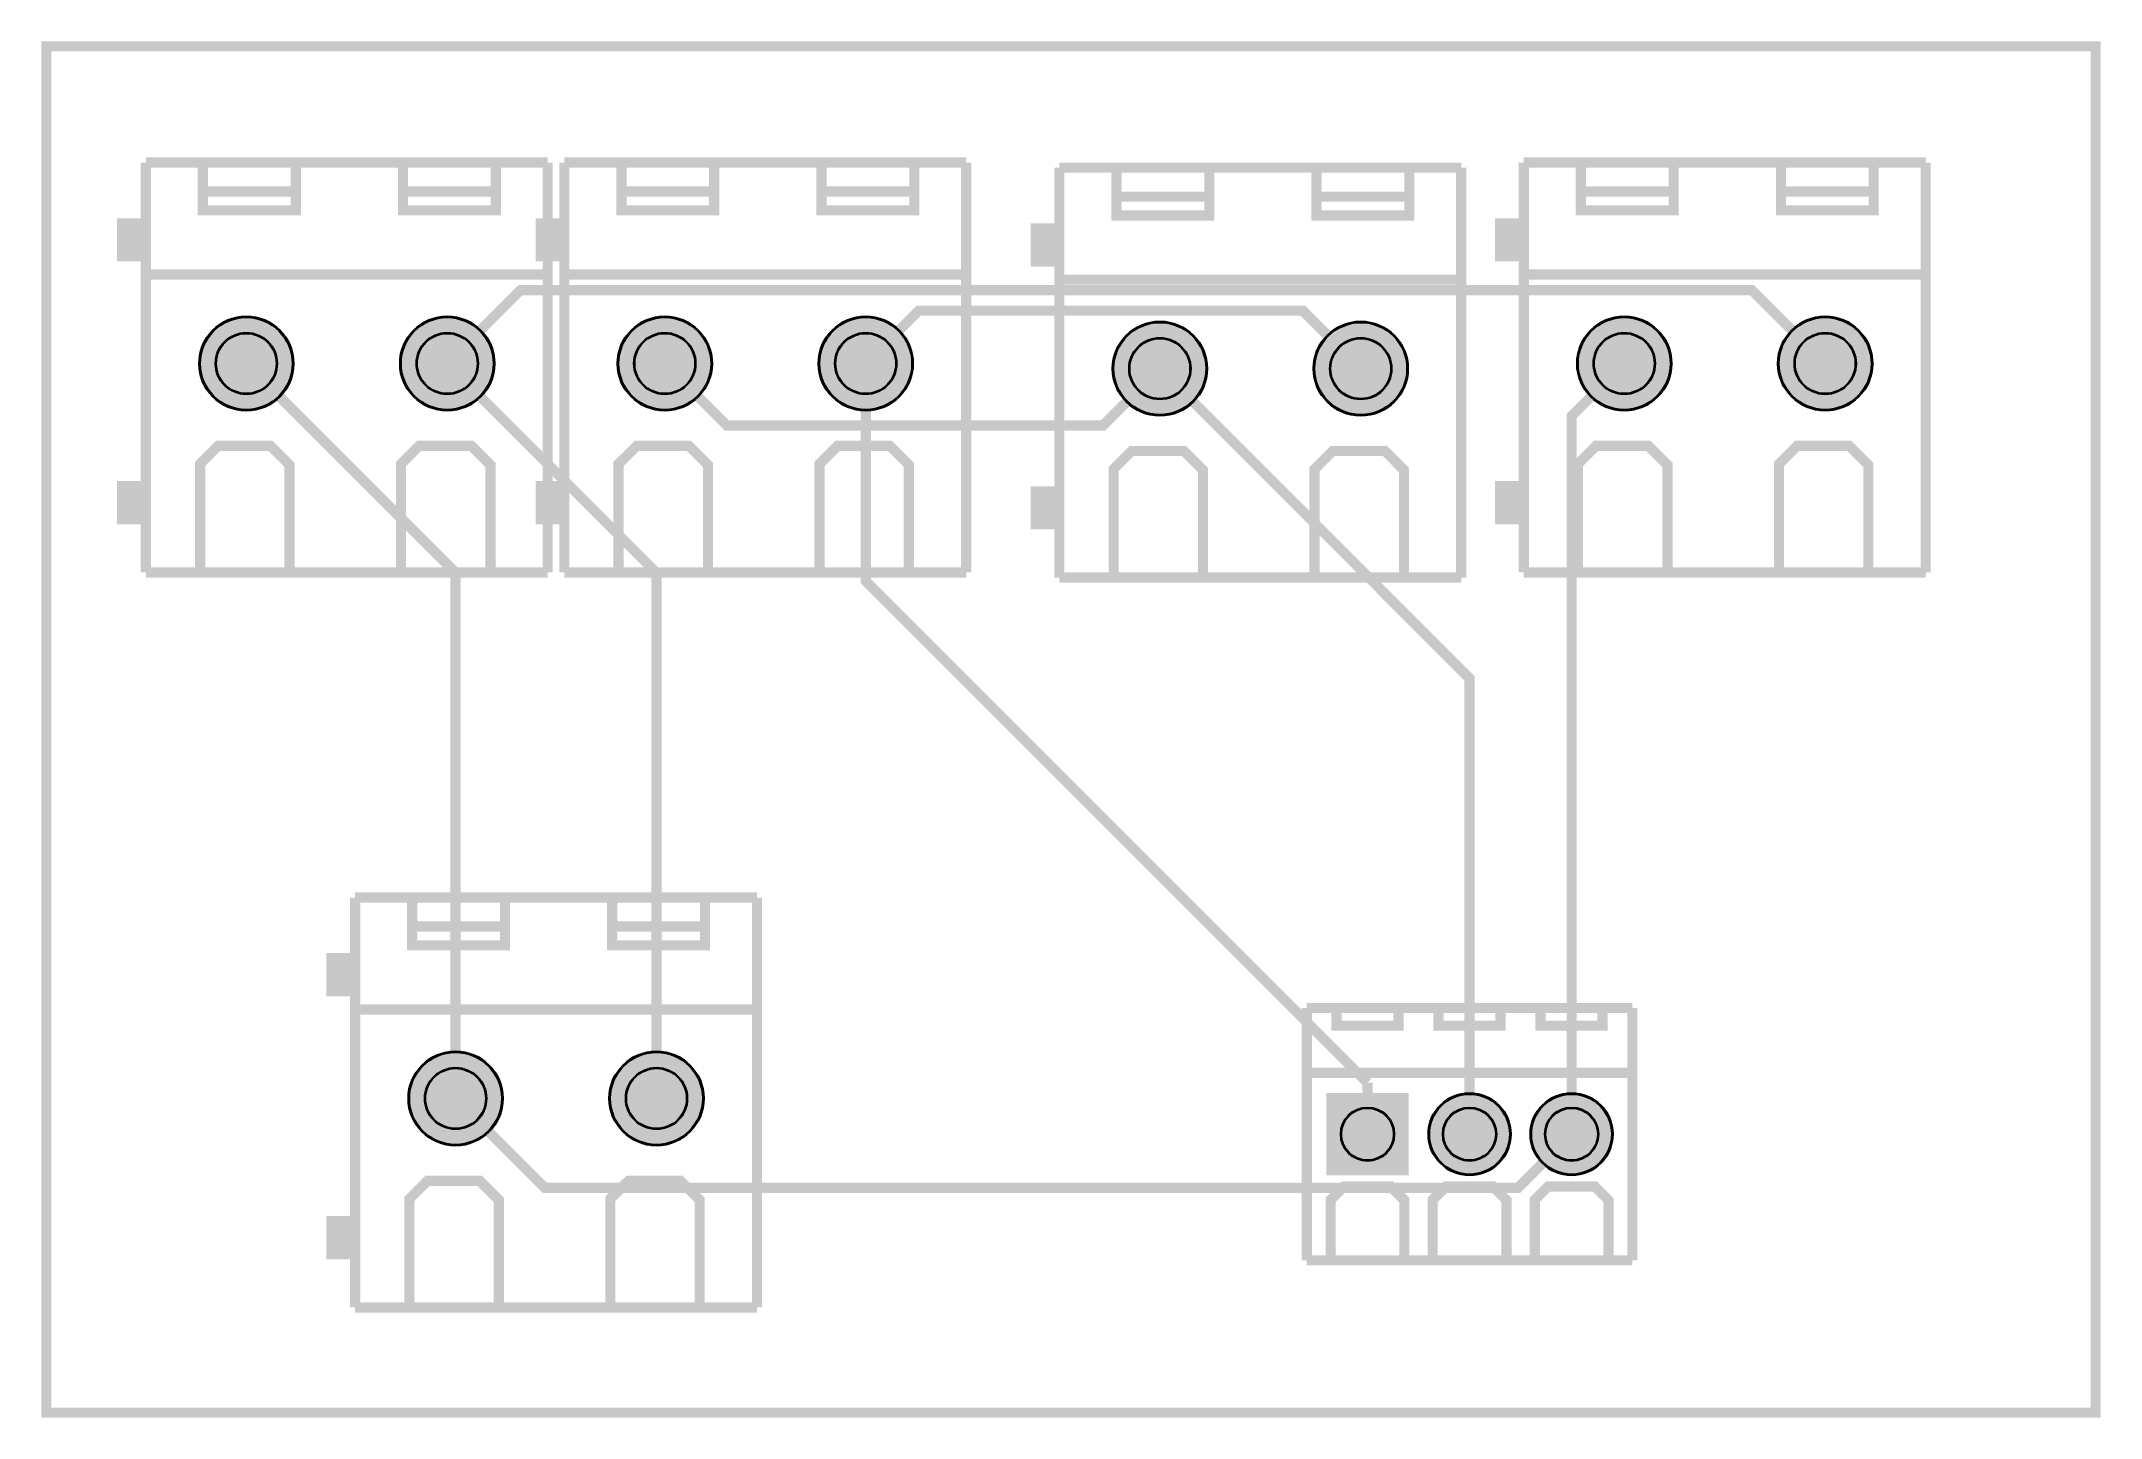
# Model space of a CAD drawing. Header units: millimetres. Extents: x 6.9 to 58.1, y 67.9 to 102.1.
import ezdxf

# ---------------------------------------------------------------- set-up
doc = ezdxf.new("R2010")
doc.units = ezdxf.units.MM
for name, color, linetype, true_color in [('BoardOutLine', 7, 'Continuous', 0xff00ff), ('BottomLayer', 7, 'Continuous', 0x0000ff), ('BottomSolderMaskLayer', 7, 'Continuous', 0xaa00ff), ('Document', 7, 'Continuous', 0xffffff), ('Multi-Layer', 7, 'Continuous', 0xc0c0c0), ('TopLayer', 7, 'Continuous', 0xff0000), ('TopSilkLayer', 7, 'Continuous', 0xffcc00), ('TopSolderMaskLayer', 7, 'Continuous', 0x800080)]:
    doc.layers.add(name, color=color, linetype=linetype, true_color=true_color)

msp = doc.modelspace()

# ---------------------------------------------------------------- hatches: boundary and pattern name
at = {"layer": 'BottomSolderMaskLayer'}
for points in [[(10.803, 94.107, 1), (13.153, 94.107, 1)], [(15.803, 94.107, 1), (18.153, 94.107, 1)], [(21.217, 94.107, 1), (23.567, 94.107, 1)], [(26.217, 94.107, 1), (28.567, 94.107, 1)], [(33.536, 93.98, 1), (35.886, 93.98, 1)], [(38.536, 93.98, 1), (40.886, 93.98, 1)], [(45.093, 94.107, 1), (47.443, 94.107, 1)], [(50.093, 94.107, 1), (52.443, 94.107, 1)], [(16.01, 75.819, 1), (18.36, 75.819, 1)], [(21.01, 75.819, 1), (23.36, 75.819, 1)], [(38.853, 75.956), (40.903, 75.956), (40.903, 73.905), (38.853, 73.905)], [(41.393, 74.93, 1), (43.443, 74.93, 1)], [(43.933, 74.93, 1), (45.983, 74.93, 1)]]:
    msp.add_hatch(color=256, dxfattribs=at).paths.add_polyline_path(points)
at = {"layer": 'Document'}
for points in [[(8.89, 97.596), (8.89, 96.774), (9.478, 96.774), (9.478, 97.607)], [(19.304, 97.596), (19.304, 96.774), (19.892, 96.774), (19.892, 97.607)], [(31.623, 97.469), (31.623, 96.647), (32.211, 96.647), (32.211, 97.48)], [(43.18, 97.596), (43.18, 96.774), (43.768, 96.774), (43.768, 97.607)], [(10.728, 88.857), (10.728, 91.607), (11.278, 92.157), (12.578, 92.157), (13.128, 91.607), (13.128, 91.607), (13.178, 91.557), (13.178, 88.857), (12.928, 88.857), (12.928, 91.557), (12.528, 91.957), (11.328, 91.957), (10.928, 91.557), (10.928, 88.857)], [(15.728, 88.857), (15.728, 91.607), (16.278, 92.157), (17.578, 92.157), (18.128, 91.607), (18.128, 91.607), (18.178, 91.557), (18.178, 88.857), (17.928, 88.857), (17.928, 91.557), (17.528, 91.957), (16.328, 91.957), (15.928, 91.557), (15.928, 88.857)], [(21.142, 88.857), (21.142, 91.607), (21.692, 92.157), (22.992, 92.157), (23.542, 91.607), (23.542, 91.607), (23.592, 91.557), (23.592, 88.857), (23.342, 88.857), (23.342, 91.557), (22.942, 91.957), (21.742, 91.957), (21.342, 91.557), (21.342, 88.857)], [(26.142, 88.857), (26.142, 91.607), (26.692, 92.157), (27.992, 92.157), (28.542, 91.607), (28.542, 91.607), (28.592, 91.557), (28.592, 88.857), (28.342, 88.857), (28.342, 91.557), (27.942, 91.957), (26.742, 91.957), (26.342, 91.557), (26.342, 88.857)], [(33.461, 88.73), (33.461, 91.48), (34.011, 92.03), (35.311, 92.03), (35.861, 91.48), (35.861, 91.48), (35.911, 91.43), (35.911, 88.73), (35.661, 88.73), (35.661, 91.43), (35.261, 91.83), (34.061, 91.83), (33.661, 91.43), (33.661, 88.73)], [(38.461, 88.73), (38.461, 91.48), (39.011, 92.03), (40.311, 92.03), (40.861, 91.48), (40.861, 91.48), (40.911, 91.43), (40.911, 88.73), (40.661, 88.73), (40.661, 91.43), (40.261, 91.83), (39.061, 91.83), (38.661, 91.43), (38.661, 88.73)], [(45.018, 88.857), (45.018, 91.607), (45.568, 92.157), (46.868, 92.157), (47.418, 91.607), (47.418, 91.607), (47.468, 91.557), (47.468, 88.857), (47.218, 88.857), (47.218, 91.557), (46.818, 91.957), (45.618, 91.957), (45.218, 91.557), (45.218, 88.857)], [(50.018, 88.857), (50.018, 91.607), (50.568, 92.157), (51.868, 92.157), (52.418, 91.607), (52.418, 91.607), (52.468, 91.557), (52.468, 88.857), (52.218, 88.857), (52.218, 91.557), (51.818, 91.957), (50.618, 91.957), (50.218, 91.557), (50.218, 88.857)], [(8.884, 91.063), (8.884, 90.241), (9.472, 90.241), (9.472, 91.074)], [(19.298, 91.063), (19.298, 90.241), (19.886, 90.241), (19.886, 91.074)], [(31.617, 90.936), (31.617, 90.114), (32.205, 90.114), (32.205, 90.947)], [(43.174, 91.063), (43.174, 90.241), (43.762, 90.241), (43.762, 91.074)], [(14.097, 79.308), (14.097, 78.486), (14.685, 78.486), (14.685, 79.319)], [(15.935, 70.569), (15.935, 73.319), (16.485, 73.869), (17.785, 73.869), (18.335, 73.319), (18.335, 73.319), (18.385, 73.269), (18.385, 70.569), (18.135, 70.569), (18.135, 73.269), (17.735, 73.669), (16.535, 73.669), (16.135, 73.269), (16.135, 70.569)], [(20.935, 70.569), (20.935, 73.319), (21.485, 73.869), (22.785, 73.869), (23.335, 73.319), (23.335, 73.319), (23.385, 73.269), (23.385, 70.569), (23.135, 70.569), (23.135, 73.269), (22.735, 73.669), (21.535, 73.669), (21.135, 73.269), (21.135, 70.569)], [(38.878, 71.83), (38.878, 73.33), (39.278, 73.73), (40.478, 73.73), (40.878, 73.33), (40.878, 71.83), (40.678, 71.83), (40.678, 73.23), (40.378, 73.53), (39.378, 73.53), (39.078, 73.23), (39.078, 71.83)], [(41.418, 71.83), (41.418, 73.33), (41.818, 73.73), (43.018, 73.73), (43.418, 73.33), (43.418, 71.83), (43.218, 71.83), (43.218, 73.23), (42.918, 73.53), (41.918, 73.53), (41.618, 73.23), (41.618, 71.83)], [(43.958, 71.83), (43.958, 73.33), (44.358, 73.73), (45.558, 73.73), (45.958, 73.33), (45.958, 71.83), (45.758, 71.83), (45.758, 73.23), (45.458, 73.53), (44.458, 73.53), (44.158, 73.23), (44.158, 71.83)], [(14.091, 72.775), (14.091, 71.953), (14.679, 71.953), (14.679, 72.786)]]:
    msp.add_hatch(color=256, dxfattribs=at).paths.add_polyline_path(points)
at = {"layer": 'Multi-Layer'}
for points in [[(10.828, 94.107, 1), (13.128, 94.107, 1)], [(15.828, 94.107, 1), (18.128, 94.107, 1)], [(21.242, 94.107, 1), (23.542, 94.107, 1)], [(26.242, 94.107, 1), (28.542, 94.107, 1)], [(33.561, 93.98, 1), (35.861, 93.98, 1)], [(38.561, 93.98, 1), (40.861, 93.98, 1)], [(45.118, 94.107, 1), (47.418, 94.107, 1)], [(50.118, 94.107, 1), (52.418, 94.107, 1)], [(16.035, 75.819, 1), (18.335, 75.819, 1)], [(21.035, 75.819, 1), (23.335, 75.819, 1)], [(38.878, 75.93), (40.878, 75.93), (40.878, 73.93), (38.878, 73.93)], [(41.418, 74.93, 1), (43.418, 74.93, 1)], [(43.958, 74.93, 1), (45.958, 74.93, 1)]]:
    msp.add_hatch(color=256, dxfattribs=at).paths.add_polyline_path(points)
at = {"layer": 'TopSilkLayer'}
for points in [[(8.89, 97.596), (8.89, 96.774), (9.478, 96.774), (9.478, 97.607)], [(8.89, 97.596), (8.89, 96.647), (8.89, 96.647), (8.89, 96.774), (8.89, 96.774)], [(19.304, 97.596), (19.304, 96.774), (19.892, 96.774), (19.892, 97.607)], [(19.304, 97.596), (19.304, 96.647), (19.304, 96.647), (19.304, 96.774), (19.304, 96.774)], [(31.623, 97.469), (31.623, 96.647), (32.211, 96.647), (32.211, 97.48)], [(31.623, 97.469), (31.623, 96.52), (31.623, 96.52), (31.623, 96.647), (31.623, 96.647)], [(43.18, 97.596), (43.18, 96.774), (43.768, 96.774), (43.768, 97.607)], [(43.18, 97.596), (43.18, 96.647), (43.18, 96.647), (43.18, 96.774), (43.18, 96.774)], [(8.884, 91.063), (8.884, 90.241), (9.472, 90.241), (9.472, 91.074)], [(19.298, 91.063), (19.298, 90.241), (19.886, 90.241), (19.886, 91.074)], [(31.617, 90.936), (31.617, 90.114), (32.205, 90.114), (32.205, 90.947)], [(43.174, 91.063), (43.174, 90.241), (43.762, 90.241), (43.762, 91.074)], [(14.097, 79.308), (14.097, 78.486), (14.685, 78.486), (14.685, 79.319)], [(14.097, 79.308), (14.097, 78.359), (14.097, 78.359), (14.097, 78.486), (14.097, 78.486)], [(14.091, 72.775), (14.091, 71.953), (14.679, 71.953), (14.679, 72.786)]]:
    msp.add_hatch(color=256, dxfattribs=at).paths.add_polyline_path(points)
at = {"layer": 'TopSolderMaskLayer'}
for points in [[(10.803, 94.107, 1), (13.153, 94.107, 1)], [(15.803, 94.107, 1), (18.153, 94.107, 1)], [(21.217, 94.107, 1), (23.567, 94.107, 1)], [(26.217, 94.107, 1), (28.567, 94.107, 1)], [(33.536, 93.98, 1), (35.886, 93.98, 1)], [(38.536, 93.98, 1), (40.886, 93.98, 1)], [(45.093, 94.107, 1), (47.443, 94.107, 1)], [(50.093, 94.107, 1), (52.443, 94.107, 1)], [(16.01, 75.819, 1), (18.36, 75.819, 1)], [(21.01, 75.819, 1), (23.36, 75.819, 1)], [(38.853, 75.956), (40.903, 75.956), (40.903, 73.905), (38.853, 73.905)], [(41.393, 74.93, 1), (43.443, 74.93, 1)], [(43.933, 74.93, 1), (45.983, 74.93, 1)]]:
    msp.add_hatch(color=256, dxfattribs=at).paths.add_polyline_path(points)

# ---------------------------------------------------------------- linework, layer by layer
at = {"layer": 'BoardOutLine', "const_width": 0.254}
msp.add_lwpolyline([(7, 102), (58, 102), (58, 68), (7, 68), (7, 102)], close=True, dxfattribs=at)
at = {"layer": 'BottomLayer', "const_width": 0.254}
for points in [[(16.978, 94.107), (22.185, 88.9), (22.185, 75.819)], [(39.878, 76.21), (27.392, 88.696), (27.392, 94.107)], [(42.418, 74.93), (42.418, 86.273), (34.711, 93.98)], [(44.958, 74.93), (44.958, 92.797), (46.268, 94.107)], [(39.878, 74.93), (39.878, 76.21)]]:
    msp.add_lwpolyline(points, dxfattribs=at)
at = {"layer": 'BottomSolderMaskLayer'}
for centre, radius in [((11.978, 94.107), 1.175), ((11.978, 94.107), 0.767), ((16.978, 94.107), 1.175), ((16.978, 94.107), 0.767), ((22.392, 94.107), 1.175), ((22.392, 94.107), 0.767), ((27.392, 94.107), 1.175), ((27.392, 94.107), 0.767), ((34.711, 93.98), 1.175), ((39.711, 93.98), 1.175), ((46.268, 94.107), 1.175), ((46.268, 94.107), 0.767), ((51.268, 94.107), 1.175), ((51.268, 94.107), 0.767), ((34.711, 93.98), 0.767), ((39.711, 93.98), 0.767), ((17.185, 75.819), 1.175), ((22.185, 75.819), 1.175), ((17.185, 75.819), 0.767), ((22.185, 75.819), 0.767), ((42.418, 74.93), 1.025), ((44.958, 74.93), 1.025), ((39.878, 74.93), 0.667), ((42.418, 74.93), 0.667), ((44.958, 74.93), 0.667)]:
    msp.add_circle(centre, radius, dxfattribs=at)
at = {"layer": 'Multi-Layer'}
for centre, radius in [((11.978, 94.107), 1.15), ((11.978, 94.107), 0.75), ((16.978, 94.107), 1.15), ((16.978, 94.107), 0.75), ((22.392, 94.107), 1.15), ((22.392, 94.107), 0.75), ((27.392, 94.107), 1.15), ((27.392, 94.107), 0.75), ((34.711, 93.98), 1.15), ((39.711, 93.98), 1.15), ((46.268, 94.107), 1.15), ((46.268, 94.107), 0.75), ((51.268, 94.107), 1.15), ((51.268, 94.107), 0.75), ((34.711, 93.98), 0.75), ((39.711, 93.98), 0.75), ((17.185, 75.819), 1.15), ((22.185, 75.819), 1.15), ((17.185, 75.819), 0.75), ((22.185, 75.819), 0.75), ((42.418, 74.93), 1), ((44.958, 74.93), 1), ((39.878, 74.93), 0.65), ((42.418, 74.93), 0.65), ((44.958, 74.93), 0.65)]:
    msp.add_circle(centre, radius, dxfattribs=at)
at = {"layer": 'TopLayer', "const_width": 0.254}
for points in [[(51.268, 94.107), (49.445, 95.93), (18.801, 95.93), (16.978, 94.107)], [(27.392, 94.107), (28.706, 95.421), (38.27, 95.421), (39.711, 93.98)], [(11.978, 94.107), (17.185, 88.9), (17.185, 75.819)], [(22.392, 94.107), (23.934, 92.565), (33.296, 92.565), (34.711, 93.98)], [(44.958, 74.93), (43.625, 73.597), (19.407, 73.597), (17.185, 75.819)]]:
    msp.add_lwpolyline(points, dxfattribs=at)
at = {"layer": 'TopSilkLayer', "const_width": 0.254}
for points in [[(9.478, 99.107), (19.478, 99.107)], [(9.478, 99.107), (9.478, 88.907)], [(10.898, 99.107), (10.898, 97.917), (13.208, 97.917), (13.208, 99.107)], [(15.877, 99.107), (15.877, 97.917), (18.186, 97.917), (18.186, 99.107)], [(19.478, 99.107), (19.478, 88.907)], [(19.892, 99.107), (29.892, 99.107)], [(19.892, 99.107), (19.892, 88.907)], [(21.312, 99.107), (21.312, 97.917), (23.622, 97.917), (23.622, 99.107)], [(26.291, 99.107), (26.291, 97.917), (28.6, 97.917), (28.6, 99.107)], [(29.892, 99.107), (29.892, 88.907)], [(32.211, 98.98), (42.211, 98.98)], [(32.211, 98.98), (32.211, 88.78)], [(33.631, 98.98), (33.631, 97.79), (35.941, 97.79), (35.941, 98.98)], [(38.61, 98.98), (38.61, 97.79), (40.919, 97.79), (40.919, 98.98)], [(42.211, 98.98), (42.211, 88.78)], [(43.768, 99.107), (53.768, 99.107)], [(43.768, 99.107), (43.768, 88.907)], [(45.188, 99.107), (45.188, 97.917), (47.498, 97.917), (47.498, 99.107)], [(50.167, 99.107), (50.167, 97.917), (52.476, 97.917), (52.476, 99.107)], [(53.768, 99.107), (53.768, 88.907)], [(10.898, 98.385), (13.208, 98.385)], [(15.877, 98.385), (18.186, 98.385)], [(21.312, 98.385), (23.622, 98.385)], [(26.291, 98.385), (28.6, 98.385)], [(45.188, 98.385), (47.498, 98.385)], [(50.167, 98.385), (52.476, 98.385)], [(33.631, 98.258), (35.941, 98.258)], [(38.61, 98.258), (40.919, 98.258)], [(9.478, 97.596), (8.89, 97.596), (8.89, 96.774), (9.478, 96.774)], [(19.892, 97.596), (19.304, 97.596), (19.304, 96.774), (19.892, 96.774)], [(32.211, 97.469), (31.623, 97.469), (31.623, 96.647), (32.211, 96.647)], [(43.768, 97.596), (43.18, 97.596), (43.18, 96.774), (43.768, 96.774)], [(9.478, 96.321), (19.478, 96.321)], [(19.892, 96.321), (29.892, 96.321)], [(43.768, 96.321), (53.768, 96.321)], [(32.211, 96.194), (42.211, 96.194)], [(10.828, 88.908), (10.828, 91.608), (11.277, 92.057), (12.578, 92.057), (13.053, 91.582), (13.053, 88.908)], [(15.828, 88.908), (15.828, 91.608), (16.278, 92.057), (17.578, 92.057), (18.053, 91.582), (18.053, 88.908)], [(21.242, 88.908), (21.242, 91.608), (21.692, 92.057), (22.992, 92.057), (23.467, 91.582), (23.467, 88.908)], [(26.242, 88.908), (26.242, 91.608), (26.692, 92.057), (27.992, 92.057), (28.467, 91.582), (28.467, 88.908)], [(33.561, 88.781), (33.561, 91.481), (34.011, 91.93), (35.311, 91.93), (35.786, 91.455), (35.786, 88.781)], [(38.561, 88.781), (38.561, 91.481), (39.011, 91.93), (40.311, 91.93), (40.786, 91.455), (40.786, 88.781)], [(45.118, 88.908), (45.118, 91.608), (45.568, 92.057), (46.868, 92.057), (47.343, 91.582), (47.343, 88.908)], [(50.118, 88.908), (50.118, 91.608), (50.568, 92.057), (51.868, 92.057), (52.343, 91.582), (52.343, 88.908)], [(9.478, 91.053), (8.89, 91.053), (8.89, 90.231), (9.478, 90.231)], [(19.892, 91.053), (19.304, 91.053), (19.304, 90.231), (19.892, 90.231)], [(32.211, 90.926), (31.623, 90.926), (31.623, 90.104), (32.211, 90.104)], [(43.768, 91.053), (43.18, 91.053), (43.18, 90.231), (43.768, 90.231)], [(9.478, 88.907), (19.478, 88.907)], [(19.892, 88.907), (29.892, 88.907)], [(32.211, 88.78), (42.211, 88.78)], [(43.768, 88.907), (53.768, 88.907)], [(14.685, 80.819), (24.685, 80.819)], [(14.685, 80.819), (14.685, 70.619)], [(16.105, 80.819), (16.105, 79.629), (18.415, 79.629), (18.415, 80.819)], [(21.084, 80.819), (21.084, 79.629), (23.393, 79.629), (23.393, 80.819)], [(24.685, 80.819), (24.685, 70.619)], [(16.105, 80.097), (18.415, 80.097)], [(21.084, 80.097), (23.393, 80.097)], [(14.685, 79.308), (14.097, 79.308), (14.097, 78.486), (14.685, 78.486)], [(14.685, 78.033), (24.685, 78.033)], [(38.368, 78.07), (46.468, 78.07)], [(38.368, 78.07), (38.368, 71.79)], [(39.106, 78.07), (39.106, 77.63), (40.65, 77.63), (40.65, 78.07)], [(41.643, 78.07), (41.643, 77.63), (43.188, 77.63), (43.188, 78.07)], [(44.183, 78.07), (44.183, 77.63), (45.728, 77.63), (45.728, 78.07)], [(46.468, 78.07), (46.468, 71.79)], [(38.368, 76.455), (46.468, 76.455)], [(16.035, 70.62), (16.035, 73.32), (16.485, 73.769), (17.785, 73.769), (18.26, 73.294), (18.26, 70.62)], [(21.035, 70.62), (21.035, 73.32), (21.485, 73.769), (22.785, 73.769), (23.26, 73.294), (23.26, 70.62)], [(38.961, 71.791), (38.961, 73.297), (39.294, 73.63), (40.454, 73.63), (40.795, 73.289), (40.795, 71.791)], [(41.501, 71.791), (41.501, 73.297), (41.834, 73.63), (42.994, 73.63), (43.335, 73.289), (43.335, 71.791)], [(44.041, 71.791), (44.041, 73.297), (44.374, 73.63), (45.534, 73.63), (45.875, 73.289), (45.875, 71.791)], [(14.685, 72.765), (14.097, 72.765), (14.097, 71.943), (14.685, 71.943)], [(38.368, 71.79), (46.468, 71.79)], [(14.685, 70.619), (24.685, 70.619)]]:
    msp.add_lwpolyline(points, dxfattribs=at)
at = {"layer": 'TopSolderMaskLayer'}
for centre, radius in [((11.978, 94.107), 1.175), ((11.978, 94.107), 0.767), ((16.978, 94.107), 1.175), ((16.978, 94.107), 0.767), ((22.392, 94.107), 1.175), ((22.392, 94.107), 0.767), ((27.392, 94.107), 1.175), ((27.392, 94.107), 0.767), ((34.711, 93.98), 1.175), ((39.711, 93.98), 1.175), ((46.268, 94.107), 1.175), ((46.268, 94.107), 0.767), ((51.268, 94.107), 1.175), ((51.268, 94.107), 0.767), ((34.711, 93.98), 0.767), ((39.711, 93.98), 0.767), ((17.185, 75.819), 1.175), ((22.185, 75.819), 1.175), ((17.185, 75.819), 0.767), ((22.185, 75.819), 0.767), ((42.418, 74.93), 1.025), ((44.958, 74.93), 1.025), ((39.878, 74.93), 0.667), ((42.418, 74.93), 0.667), ((44.958, 74.93), 0.667)]:
    msp.add_circle(centre, radius, dxfattribs=at)

doc.saveas('drawing.dxf')
